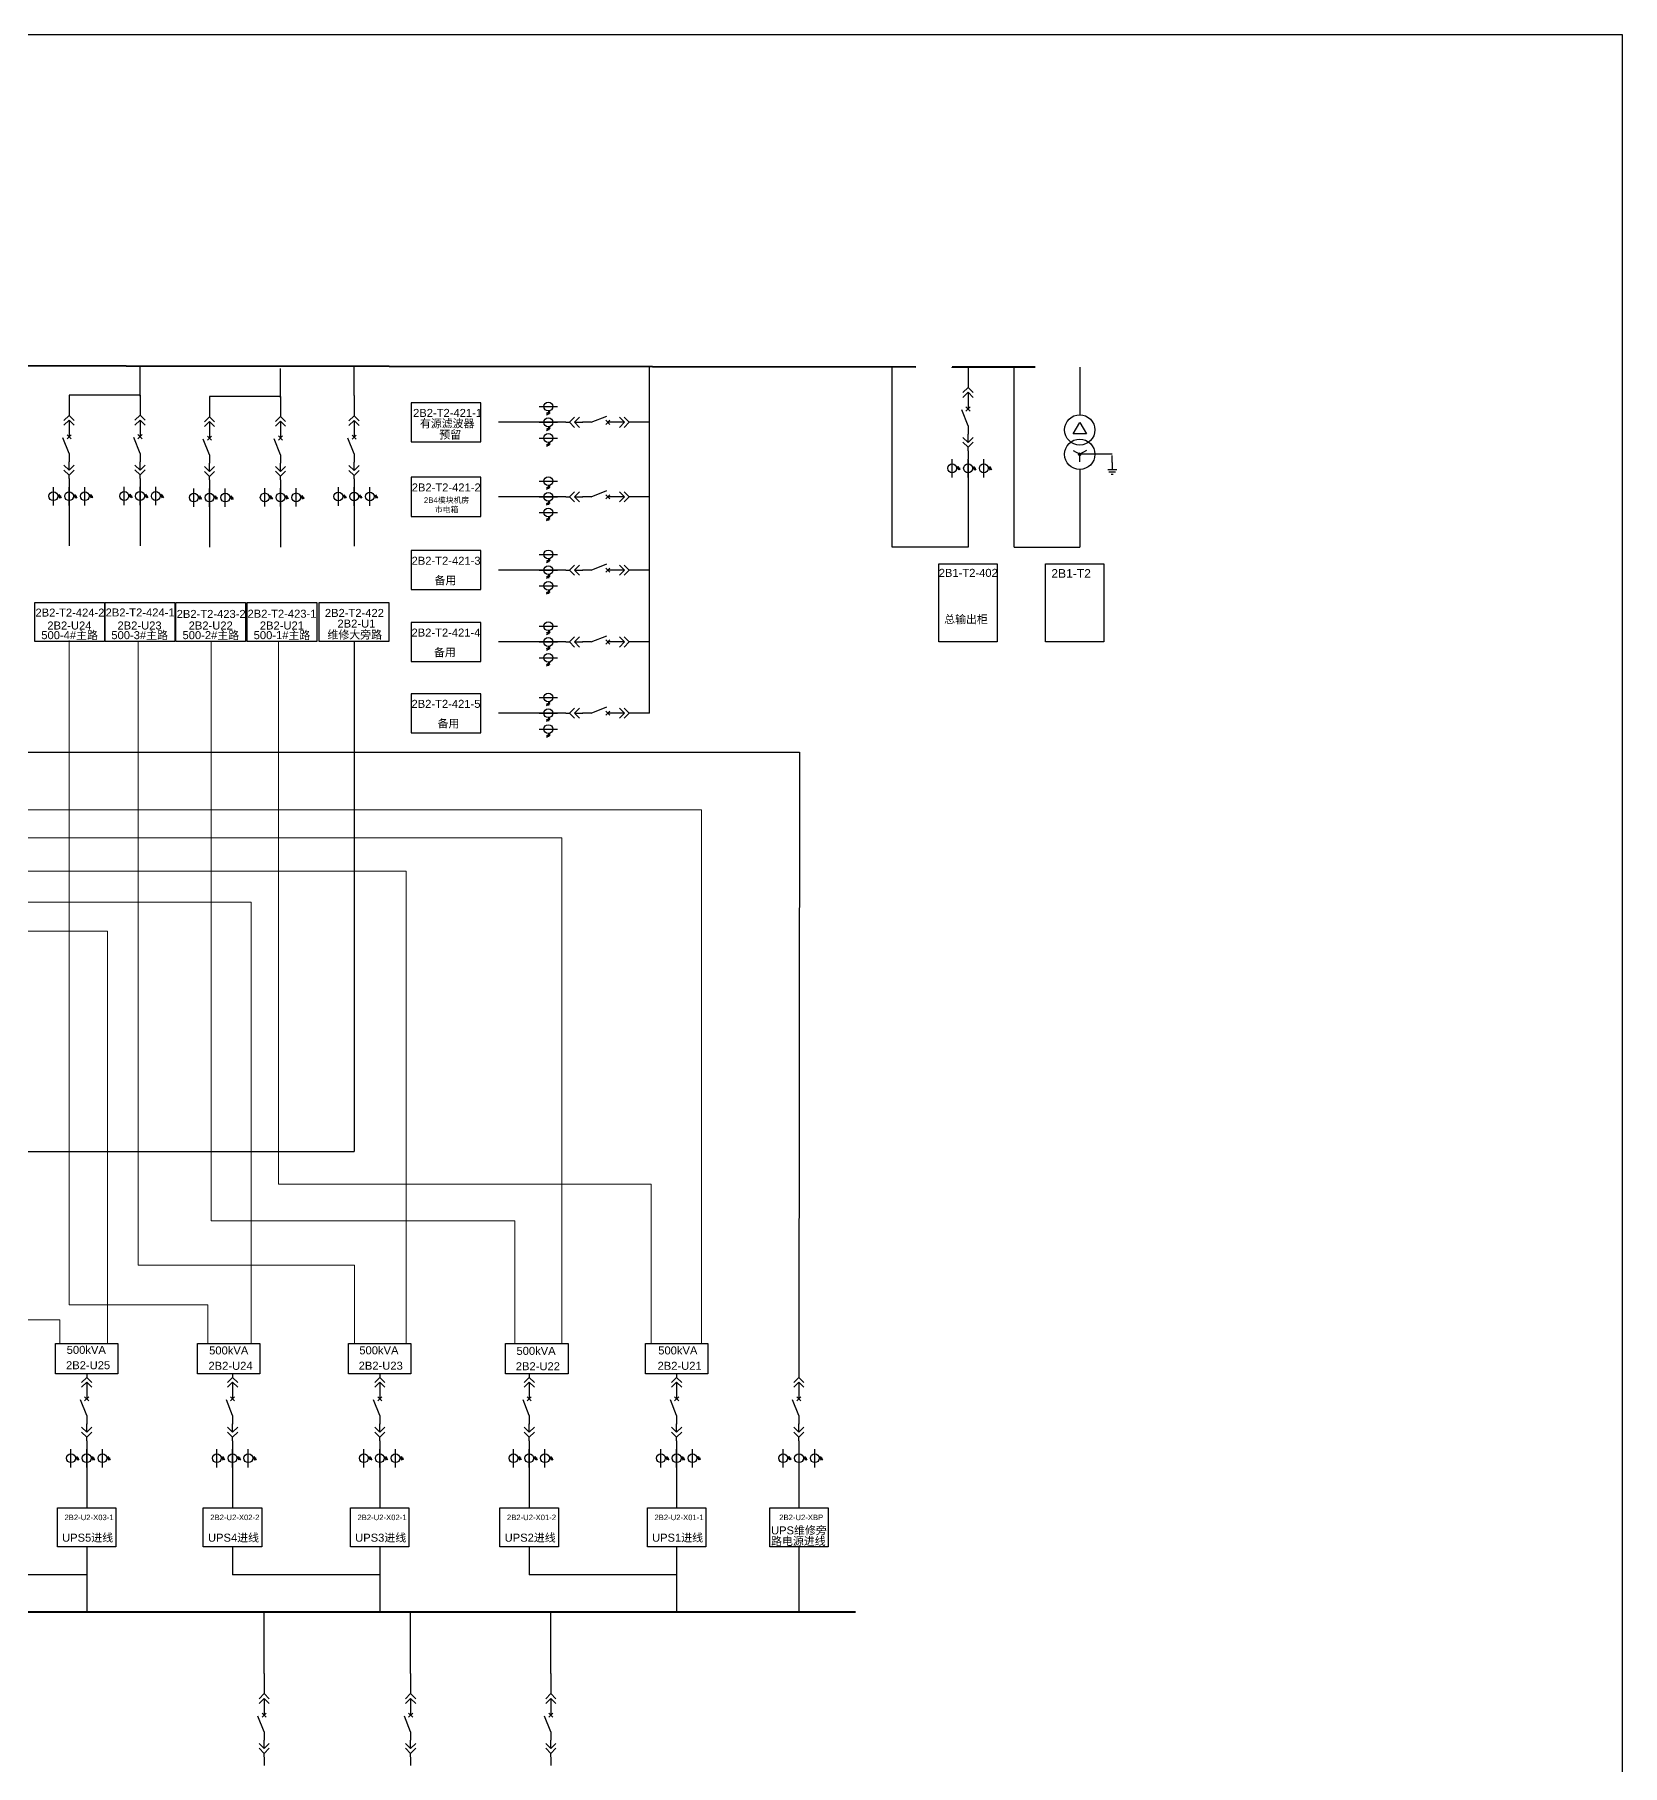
# Model space of a CAD drawing. Header units: millimetres. Extents: x 30 to 376, y 30 to 358.
# Drawn here: x 234.8 to 376.2, y 203.5 to 357.7 of the extents above; entities that cross this region are included whole.
import ezdxf
from ezdxf.enums import TextEntityAlignment as Align

# ---------------------------------------------------------------- set-up
doc = ezdxf.new("R2010")
doc.units = ezdxf.units.MM
doc.linetypes.add('CENTER', pattern=[2, 1.25, -0.25, 0.25, -0.25])
doc.linetypes.add('CONTINOUS', pattern=[0])
doc.styles.get("Standard").update_dxf_attribs({"font": 'arial.ttf'})

# ---------------------------------------------------------------- blocks, each defined once
blk = doc.blocks.new('DYDQAA05')
at = {"color": 0}
blk.add_lwpolyline([(0, 0), (0, -7)], dxfattribs=at)
blk = doc.blocks.new('DYDQAA03')
at = {"color": 0}
for points in [[(0, 0), (0, -1.5)], [(-2.12, -3.62), (0, -1.5)], [(-2.12, -5.62), (0, -3.5)], [(2.12, -3.62), (0, -1.5)], [(2.12, -5.62), (0, -3.5)], [(0, -3.5), (0, -7)]]:
    blk.add_lwpolyline(points, dxfattribs=at)
blk = doc.blocks.new('DYDQAA09')
at = {"color": 0}
blk.add_lwpolyline([(0, 0), (0, -3.5)], dxfattribs=at)
blk.add_lwpolyline([(0, 0), (0, -3.5)], dxfattribs=at)
blk.add_lwpolyline([(0, 0), (0, -3.5)], dxfattribs=at)
blk.add_lwpolyline([(0, 0), (0, -3.5)], dxfattribs=at)
blk.add_lwpolyline([(0, 0), (0, -3.5)], dxfattribs=at)
blk.add_lwpolyline([(0, 0), (0, -3.5)], dxfattribs=at)
blk.add_lwpolyline([(0, 0), (0, -3.5)], dxfattribs=at)
blk.add_lwpolyline([(0, 0), (0, -3.5)], dxfattribs=at)
blk.add_lwpolyline([(0, 0), (0, -3.5)], dxfattribs=at)
blk = doc.blocks.new('DYDQ0201')
at = {"color": 0}
for points in [[(0.86, -0.86), (-0.86, 0.86)], [(-0.86, -0.86), (0.86, 0.86)], [(0, -7), (-2.61, -0.37)]]:
    blk.add_lwpolyline(points, dxfattribs=at)
blk = doc.blocks.new('DYDQAA04')
at = {"color": 0}
for points in [[(0, -3.5), (0, 0)], [(-2.12, -1.38), (0, -3.5)], [(-2.12, -3.38), (0, -5.5)], [(2.12, -1.38), (0, -3.5)], [(2.12, -3.38), (0, -5.5)], [(0, -7), (0, -5.5)]]:
    blk.add_lwpolyline(points, dxfattribs=at)
blk = doc.blocks.new('A$C03DD39B5')
for p, q in [((417, 475), (283, 392)), ((417, 422), (283, 339)), ((350, 333), (350, 467))]:
    blk.add_line(p, q)
blk.add_lwpolyline([(700, 167), (0, 167)])
blk.add_circle((350, 167), 167)

msp = doc.modelspace()

# ---------------------------------------------------------------- linework, layer by layer
for p, q in [((244.16, 325.49, 27689.88), (244.16, 328.07, 29073.16)), ((256.67, 325.37, 27689.88), (256.67, 327.95, 29073.16)), ((263.21, 325.56, 27184.82), (263.21, 328.14, 28568.1)), ((289.54, 297.24, 8901.98), (289.54, 328.1, 8901.98)), ((311.14, 312.05, 9719.87), (311.14, 328.07, 9719.87)), ((322.01, 312.05, 7934.49), (322.01, 328.07, 9719.87)), ((327.86, 328.07, 12545.41), (327.86, 323.83, 7934.49)), ((244.14, 325.59, 27689.88), (237.82, 325.59, 27689.88)), ((256.65, 325.47, 27689.88), (250.33, 325.47, 27689.88)), ((279.66, 323.16, 11103.2), (276.09, 323.16, 11103.2)), ((281.3, 323.16, 11103.2), (279.66, 323.16, 11103.2)), ((327.28, 322.14, 7934.49), (327.86, 323.15, 7934.49)), ((327.28, 322.14, 7934.49), (327.86, 323.15, 7934.49)), ((327.86, 323.15, 7934.49), (328.45, 322.14, 7934.49)), ((328.45, 322.14, 7934.49), (327.28, 322.14, 7934.49)), ((317.91, 319.83, 9719.87), (317.91, 318.19, 9719.87)), ((327.28, 320.65, 7934.49), (327.86, 320.31, 7934.49)), ((327.86, 320.41, 7934.49), (327.76, 320.32, 7934.49)), ((327.9, 320.41, 7934.49), (327.77, 320.28, 7934.49)), ((327.82, 320.4, 7934.49), (327.77, 320.35, 7934.49)), ((327.91, 320.4, 7934.49), (327.78, 320.26, 7934.49)), ((327.94, 320.38, 7934.49), (327.8, 320.24, 7934.49)), ((327.95, 320.36, 7934.49), (327.81, 320.23, 7934.49)), ((327.96, 320.33, 7934.49), (327.85, 320.21, 7934.49)), ((328.45, 320.65, 7934.49), (327.86, 320.31, 7934.49)), ((327.86, 319.64, 7934.49), (327.86, 320.31, 7934.49)), ((330.75, 320.31, 7934.49), (327.86, 320.31, 7934.49)), ((327.97, 320.31, 7934.49), (327.87, 320.21, 7934.49)), ((317.91, 318.19, 9719.87), (317.91, 312.05, 9719.87)), ((327.86, 318.96, 7934.49), (327.86, 312.05, 7934.49)), ((330.35, 318.96, 7934.49), (331.16, 318.96, 7934.49)), ((330.45, 318.76, 7934.49), (331.06, 318.76, 7934.49)), ((330.65, 318.55, 7934.49), (330.85, 318.55, 7934.49)), ((237.82, 317.35, 29891.09), (237.82, 315.71, 29891.09)), ((244.14, 317.37, 30582.73), (244.14, 315.73, 30582.73)), ((250.33, 317.23, 29891.09), (250.33, 315.59, 29891.09)), ((256.65, 317.25, 30582.73), (256.65, 315.61, 30582.73)), ((263.21, 317.33, 29386.03), (263.21, 315.69, 29386.03)), ((279.66, 316.52, 11103.2), (276.09, 316.52, 11103.2)), ((281.3, 316.52, 11103.2), (279.66, 316.52, 11103.2)), ((237.82, 315.71, 29891.09), (237.82, 312.14, 29891.09)), ((244.14, 315.73, 30582.73), (244.14, 312.16, 30582.73)), ((250.33, 315.59, 29891.09), (250.33, 312.03, 29891.09)), ((256.65, 315.61, 30582.73), (256.65, 312.04, 30582.73)), ((263.21, 315.69, 29386.03), (263.21, 312.12, 29386.03)), ((317.91, 312.05, 9719.87), (311.14, 312.05, 9719.87)), ((322.01, 312.05, 7934.49), (327.86, 312.05, 7934.49)), ((279.66, 309.99, 11103.2), (276.09, 309.99, 11103.2)), ((281.3, 309.99, 11103.2), (279.66, 309.99, 11103.2)), ((279.66, 303.59, 11103.2), (276.09, 303.59, 11103.2)), ((281.3, 303.59, 11103.2), (279.66, 303.59, 11103.2)), ((279.66, 297.24, 11103.2), (276.09, 297.24, 11103.2)), ((281.3, 297.24, 11103.2), (279.66, 297.24, 11103.2)), ((239.39, 231.64, 2201.21), (239.39, 230, 2201.21)), ((252.39, 231.64, 2201.21), (252.39, 230, 2201.21)), ((265.5, 231.64, 2201.21), (265.5, 230, 2201.21)), ((278.82, 231.64, 2201.21), (278.82, 230, 2201.21)), ((291.95, 231.64, 2201.21), (291.95, 230, 2201.21)), ((302.84, 231.64, 2201.21), (302.84, 230, 2201.21)), ((239.39, 230, 2201.21), (239.39, 226.44, 2201.21)), ((252.39, 230, 2201.21), (252.39, 226.44, 2201.21)), ((265.5, 230, 2201.21), (265.5, 226.44, 2201.21)), ((278.82, 230, 2201.21), (278.82, 226.44, 2201.21)), ((291.95, 230, 2201.21), (291.95, 226.44, 2201.21)), ((302.84, 230, 2201.21), (302.84, 226.44, 2201.21)), ((239.39, 222.96, 3175.52), (239.39, 217.19, 3175.52)), ((252.39, 222.96, 3175.52), (252.39, 220.49, 3175.52)), ((265.5, 222.96, 3175.52), (265.5, 217.2, 3175.52)), ((278.82, 222.96, 3175.52), (278.82, 220.49, 3175.52)), ((291.95, 222.96, 3175.52), (291.95, 217.28, 3175.52)), ((291.95, 222.96, 3175.52), (291.95, 220.49, 3175.52)), ((302.84, 222.96, 2201.21), (302.84, 217.24, 2201.21)), ((239.39, 220.49, 3175.52), (226.82, 220.49, 3175.52)), ((265.5, 220.49, 3175.52), (252.39, 220.49, 3175.52)), ((291.95, 220.49, 3175.52), (278.82, 220.49, 3175.52)), ((255.2, 211.7, -14161.83), (255.2, 217.19, -12778.55)), ((268.25, 211.7, -14161.83), (268.25, 217.19, -12778.55)), ((280.74, 211.7, -14161.83), (280.74, 217.19, -12778.55))]:
    msp.add_line(p, q)
at = {"linetype": 'CENTER', "ltscale": 0.5}
msp.add_line((330.75, 319.57, 7934.49), (330.75, 320.31, 7934.49), dxfattribs=at)
at = {"color": 6, "lineweight": 20}
for p, q in [((237.82, 303.71), (237.82, 244.54)), ((243.99, 303.68), (243.99, 248.08)), ((250.47, 303.67), (250.47, 252.01)), ((256.49, 303.64), (256.49, 255.29)), ((256.49, 255.29), (289.67, 255.29)), ((289.67, 255.29), (289.67, 241.1)), ((250.47, 252.01), (277.52, 252.01)), ((277.52, 252.01), (277.52, 241.1)), ((243.99, 248.08), (263.24, 248.08)), ((263.24, 248.08), (263.24, 241.11)), ((237.82, 244.54), (250.19, 244.54)), ((250.19, 244.54), (250.19, 241.1)), ((206.59, 243.21), (237.01, 243.21)), ((237.01, 243.21), (237.01, 241.1))]:
    msp.add_line(p, q, dxfattribs=at)
at = {"color": 5, "lineweight": 30}
for p, q in [((263.21, 303.68, 28568.1), (263.21, 258.2, 46.93)), ((114.62, 293.78), (302.88, 293.78)), ((302.88, 293.78), (302.84, 238.39)), ((184.96, 258.2), (263.21, 258.2))]:
    msp.add_line(p, q, dxfattribs=at)
at = {"color": 3, "lineweight": 20}
for p, q in [((157.22, 288.64), (294.17, 288.64)), ((294.17, 288.64), (294.17, 241.1)), ((163.51, 286.15), (281.71, 286.15)), ((281.71, 286.15), (281.71, 241.1)), ((145.47, 283.18), (267.85, 283.18)), ((267.85, 283.18), (267.85, 241.1)), ((151.85, 280.42), (254.04, 280.42)), ((254.04, 280.42), (254.04, 241.14)), ((181.98, 277.82), (241.25, 277.82)), ((241.25, 277.82), (241.25, 241.1))]:
    msp.add_line(p, q, dxfattribs=at)
at = {"color": 1, "lineweight": 40}
msp.add_line((216.28, 217.19, 22159.17), (307.87, 217.19, 22159.17), dxfattribs=at)
at = {"color": 1, "lineweight": 30, "ltscale": 0.002916}
msp.add_lwpolyline([(30.13, 357.7), (376.2, 357.7), (376.2, 29.79), (30.13, 29.79)], close=True, dxfattribs=at)
at = {"color": 1, "lineweight": 40, "ltscale": 100}
for points, elevation in [([(313.26, 328.07), (195.97, 328.21), (195.97, 328.21)], 8901.98), ([(323.88, 328.07), (316.51, 328.07), (316.51, 328.07)], 8745.57)]:
    msp.add_lwpolyline(points, dxfattribs=dict(at, elevation=elevation))
for points, elevation in [([(274.51, 324.9), (268.3, 324.9), (268.3, 321.42), (274.51, 321.42)], 11103.2), ([(274.51, 318.26), (268.3, 318.26), (268.3, 314.78), (274.51, 314.78)], 11103.2), ([(274.51, 311.73), (268.3, 311.73), (268.3, 308.25), (274.51, 308.25)], 11103.2), ([(315.3, 310.56), (320.51, 310.56), (320.51, 303.61), (315.3, 303.61)], 8901.93), ([(324.81, 310.56), (330.02, 310.56), (330.02, 303.61), (324.81, 303.61)], 9474.18), ([(234.78, 307.1), (240.98, 307.1), (240.98, 303.62), (234.78, 303.62)], 29073.16), ([(241.03, 307.1), (247.24, 307.1), (247.24, 303.62), (241.03, 303.62)], 29073.16), ([(247.34, 307.1), (253.55, 307.1), (253.55, 303.62), (247.34, 303.62)], 29073.16), ([(253.69, 307.1), (259.9, 307.1), (259.9, 303.62), (253.69, 303.62)], 29073.16), ([(260.09, 307.1), (266.3, 307.1), (266.3, 303.62), (260.09, 303.62)], 29073.16), ([(274.51, 305.33), (268.3, 305.33), (268.3, 301.85), (274.51, 301.85)], 11103.2), ([(274.51, 298.98), (268.3, 298.98), (268.3, 295.5), (274.51, 295.5)], 11103.2), ([(236.79, 226.44), (241.99, 226.44), (241.99, 222.96), (236.79, 222.96)], 3175.52), ([(249.78, 226.44), (254.99, 226.44), (254.99, 222.96), (249.78, 222.96)], 3175.52), ([(262.89, 226.44), (268.1, 226.44), (268.1, 222.96), (262.89, 222.96)], 3175.52), ([(276.21, 226.44), (281.42, 226.44), (281.42, 222.96), (276.21, 222.96)], 3175.52), ([(289.35, 226.44), (294.56, 226.44), (294.56, 222.96), (289.35, 222.96)], 3175.52), ([(300.24, 226.44), (305.45, 226.44), (305.45, 222.96), (300.24, 222.96)], 2201.21)]:
    msp.add_lwpolyline(points, close=True, dxfattribs=dict(elevation=elevation))
at = {"elevation": 7934.49}
msp.add_lwpolyline([(330.75, 319.57), (330.75, 318.96)], dxfattribs=at)
for points in [[(236.61, 241.1), (242.17, 241.1), (242.17, 238.39), (236.61, 238.39)], [(249.26, 241.1), (254.83, 241.1), (254.83, 238.39), (249.26, 238.39)], [(262.71, 241.1), (268.28, 241.1), (268.28, 238.39), (262.71, 238.39)], [(276.71, 241.1), (282.28, 241.1), (282.28, 238.39), (276.71, 238.39)], [(289.17, 241.1), (294.74, 241.1), (294.74, 238.39), (289.17, 238.39)]]:
    msp.add_lwpolyline(points, close=True)
at = {"linetype": 'CONTINOUS'}
for centre in [(327.86, 322.48, 7934.49), (327.86, 320.31, 7934.49)]:
    msp.add_circle(centre, 1.35, dxfattribs=at)
msp.add_circle((327.86, 320.31, 7934.49), 0.101)

# ---------------------------------------------------------------- block references
at = {"xscale": 0.2128954749704126, "yscale": 0.2128954749704126, "zscale": 0.2128954749704126}
for name, p in [('DYDQAA05', (317.91, 328.07, 7518.66)), ('DYDQAA05', (237.82, 325.59, 27689.88)), ('DYDQAA05', (244.14, 325.59, 28381.52)), ('DYDQAA05', (250.33, 325.47, 27689.88)), ('DYDQAA05', (256.65, 325.47, 28381.52)), ('DYDQAA05', (263.21, 325.56, 27184.82)), ('DYDQAA03', (317.91, 326.58, 7518.66)), ('DYDQAA03', (237.82, 324.1, 27689.88)), ('DYDQAA03', (244.14, 324.11, 28381.52)), ('DYDQAA03', (250.33, 323.98, 27689.88)), ('DYDQAA03', (256.65, 324, 28381.52)), ('DYDQAA03', (263.21, 324.07, 27184.82)), ('DYDQ0201', (317.91, 324.35, 7518.66)), ('DYDQAA09', (317.91, 325.09, 7518.66)), ('DYDQAA09', (237.82, 322.61, 27689.88)), ('DYDQAA09', (244.14, 322.62, 28381.52)), ('DYDQAA09', (250.33, 322.49, 27689.88)), ('DYDQAA09', (256.65, 322.51, 28381.52)), ('DYDQAA09', (263.21, 322.58, 27184.82)), ('DYDQAA09', (317.91, 322.86, 7518.66)), ('DYDQ0201', (237.82, 321.86, 27689.88)), ('DYDQ0201', (244.14, 321.88, 28381.52)), ('DYDQ0201', (250.33, 321.74, 27689.88)), ('DYDQ0201', (256.65, 321.76, 28381.52)), ('DYDQ0201', (263.21, 321.84, 27184.82)), ('DYDQAA04', (317.91, 322.11, 7518.66)), ('DYDQAA04', (237.82, 319.63, 27689.88)), ('DYDQAA09', (237.82, 320.37, 27689.88)), ('DYDQAA04', (244.14, 319.64, 28381.52)), ('DYDQAA09', (244.14, 320.39, 28381.52)), ('DYDQAA04', (250.33, 319.51, 27689.88)), ('DYDQAA09', (250.33, 320.25, 27689.88)), ('DYDQAA04', (256.65, 319.52, 28381.52)), ('DYDQAA09', (256.65, 320.27, 28381.52)), ('DYDQAA04', (263.21, 319.6, 27184.82)), ('DYDQAA09', (263.21, 320.35, 27184.82)), ('DYDQAA09', (317.91, 320.62, 7518.66)), ('DYDQAA09', (237.82, 318.14, 27689.88)), ('DYDQAA09', (244.14, 318.15, 28381.52)), ('DYDQAA09', (250.33, 318.02, 27689.88)), ('DYDQAA09', (256.65, 318.03, 28381.52)), ('DYDQAA09', (263.21, 318.11, 27184.82)), ('DYDQAA03', (239.39, 238.39)), ('DYDQAA03', (252.39, 238.39)), ('DYDQAA03', (265.5, 238.39)), ('DYDQAA03', (278.82, 238.39)), ('DYDQAA03', (291.95, 238.39)), ('DYDQAA03', (302.84, 238.39)), ('DYDQ0201', (239.39, 236.15)), ('DYDQAA09', (239.39, 236.9)), ('DYDQ0201', (252.39, 236.15)), ('DYDQAA09', (252.39, 236.9)), ('DYDQ0201', (265.5, 236.15)), ('DYDQAA09', (265.5, 236.9)), ('DYDQ0201', (278.82, 236.15)), ('DYDQAA09', (278.82, 236.9)), ('DYDQ0201', (291.95, 236.15)), ('DYDQAA09', (291.95, 236.9)), ('DYDQ0201', (302.84, 236.15)), ('DYDQAA09', (302.84, 236.9)), ('DYDQAA09', (239.39, 234.66)), ('DYDQAA09', (252.39, 234.66)), ('DYDQAA09', (265.5, 234.66)), ('DYDQAA09', (278.82, 234.66)), ('DYDQAA09', (291.95, 234.66)), ('DYDQAA09', (302.84, 234.66)), ('DYDQAA04', (239.39, 233.92)), ('DYDQAA04', (252.39, 233.92)), ('DYDQAA04', (265.5, 233.92)), ('DYDQAA04', (278.82, 233.92)), ('DYDQAA04', (291.95, 233.92)), ('DYDQAA04', (302.84, 233.92)), ('DYDQAA09', (239.39, 232.43)), ('DYDQAA09', (252.39, 232.43)), ('DYDQAA09', (265.5, 232.43)), ('DYDQAA09', (278.82, 232.43)), ('DYDQAA09', (291.95, 232.43)), ('DYDQAA09', (302.84, 232.43)), ('DYDQAA05', (255.2, 211.7, -14161.83)), ('DYDQAA05', (268.25, 211.7, -14161.83)), ('DYDQAA05', (280.74, 211.7, -14161.83)), ('DYDQAA03', (255.2, 210.21, -14161.83)), ('DYDQAA03', (268.25, 210.21, -14161.83)), ('DYDQAA03', (280.74, 210.21, -14161.83)), ('DYDQAA09', (255.2, 208.72, -14161.83)), ('DYDQAA09', (268.25, 208.72, -14161.83)), ('DYDQAA09', (280.74, 208.72, -14161.83)), ('DYDQ0201', (255.2, 207.97, -14161.83)), ('DYDQ0201', (268.25, 207.97, -14161.83)), ('DYDQ0201', (280.74, 207.97, -14161.83)), ('DYDQAA04', (255.2, 205.74, -14161.83)), ('DYDQAA09', (255.2, 206.48, -14161.83)), ('DYDQAA04', (268.25, 205.74, -14161.83)), ('DYDQAA09', (268.25, 206.48, -14161.83)), ('DYDQAA04', (280.74, 205.74, -14161.83)), ('DYDQAA09', (280.74, 206.48, -14161.83)), ('DYDQAA09', (255.2, 204.24, -14161.83)), ('DYDQAA09', (268.25, 204.24, -14161.83)), ('DYDQAA09', (280.74, 204.24, -14161.83))]:
    msp.add_blockref(name, p, dxfattribs=at)
at = {"linetype": 'Continuous', "xscale": 0.002338875, "yscale": 0.002338875, "zscale": 0.002338875}
for p, rotation in [((281.34, 324.95, 11103.2), 180), ((281.34, 323.55, 11103.2), 180), ((281.34, 322.15, 11103.2), 180), ((316.11, 319.88, 9719.87), 270), ((317.52, 319.88, 9719.87), 270), ((318.92, 319.88, 9719.87), 270), ((281.34, 318.31, 11103.2), 180), ((236.03, 317.39, 29891.09), 270), ((237.43, 317.39, 29891.09), 270), ((238.84, 317.39, 29891.09), 270), ((242.35, 317.41, 30582.73), 270), ((243.75, 317.41, 30582.73), 270), ((245.15, 317.41, 30582.73), 270), ((248.54, 317.27, 29891.09), 270), ((249.94, 317.27, 29891.09), 270), ((251.35, 317.27, 29891.09), 270), ((254.86, 317.29, 30582.73), 270), ((256.26, 317.29, 30582.73), 270), ((257.66, 317.29, 30582.73), 270), ((261.42, 317.37, 29386.03), 270), ((262.82, 317.37, 29386.03), 270), ((264.22, 317.37, 29386.03), 270), ((281.34, 316.91, 11103.2), 180), ((281.34, 315.51, 11103.2), 180), ((281.34, 311.78, 11103.2), 180), ((281.34, 310.38, 11103.2), 180), ((281.34, 308.98, 11103.2), 180), ((281.34, 305.38, 11103.2), 180), ((281.34, 303.98, 11103.2), 180), ((281.34, 302.57, 11103.2), 180), ((281.34, 299.03, 11103.2), 180), ((281.34, 297.63, 11103.2), 180), ((281.34, 296.22, 11103.2), 180), ((237.6, 231.68, 2201.21), 270), ((239, 231.68, 2201.21), 270), ((240.4, 231.68, 2201.21), 270), ((250.59, 231.68, 2201.21), 270), ((252, 231.68, 2201.21), 270), ((253.4, 231.68, 2201.21), 270), ((263.7, 231.68, 2201.21), 270), ((265.11, 231.68, 2201.21), 270), ((266.51, 231.68, 2201.21), 270), ((277.02, 231.68, 2201.21), 270), ((278.43, 231.68, 2201.21), 270), ((279.83, 231.68, 2201.21), 270), ((290.16, 231.68, 2201.21), 270), ((291.56, 231.68, 2201.21), 270), ((292.97, 231.68, 2201.21), 270), ((301.05, 231.68, 2201.21), 270), ((302.46, 231.68, 2201.21), 270), ((303.86, 231.68, 2201.21), 270)]:
    msp.add_blockref('A$C03DD39B5', p, dxfattribs=dict(at, rotation=rotation))
at = {"xscale": 0.2128954749704126, "yscale": 0.2128954749704126, "zscale": 0.2128954749704126, "rotation": 270}
for name, p in [('DYDQAA09', (282.09, 323.16, 8901.98)), ('DYDQAA04', (283.58, 323.16, 8901.98)), ('DYDQAA09', (284.32, 323.16, 8901.98)), ('DYDQ0201', (285.81, 323.16, 8901.98)), ('DYDQAA09', (286.56, 323.16, 8901.98)), ('DYDQAA03', (288.05, 323.16, 8901.98)), ('DYDQAA05', (289.54, 323.16, 8901.98)), ('DYDQAA09', (282.09, 316.52, 8901.98)), ('DYDQAA04', (283.58, 316.52, 8901.98)), ('DYDQAA09', (284.32, 316.52, 8901.98)), ('DYDQ0201', (285.81, 316.52, 8901.98)), ('DYDQAA09', (286.56, 316.52, 8901.98)), ('DYDQAA03', (288.05, 316.52, 8901.98)), ('DYDQAA05', (289.54, 316.52, 8901.98)), ('DYDQAA09', (282.09, 309.99, 8901.98)), ('DYDQAA04', (283.58, 309.99, 8901.98)), ('DYDQAA09', (284.32, 309.99, 8901.98)), ('DYDQ0201', (285.81, 309.99, 8901.98)), ('DYDQAA09', (286.56, 309.99, 8901.98)), ('DYDQAA03', (288.05, 309.99, 8901.98)), ('DYDQAA05', (289.54, 309.99, 8901.98)), ('DYDQAA04', (283.58, 303.59, 8901.98)), ('DYDQ0201', (285.81, 303.59, 8901.98)), ('DYDQAA03', (288.05, 303.59, 8901.98)), ('DYDQAA09', (282.09, 303.59, 8901.98)), ('DYDQAA09', (284.32, 303.59, 8901.98)), ('DYDQAA09', (286.56, 303.59, 8901.98)), ('DYDQAA05', (289.54, 303.59, 8901.98)), ('DYDQAA04', (283.58, 297.24, 8901.98)), ('DYDQ0201', (285.81, 297.24, 8901.98)), ('DYDQAA03', (288.05, 297.24, 8901.98)), ('DYDQAA09', (282.09, 297.24, 8901.98)), ('DYDQAA09', (284.32, 297.24, 8901.98)), ('DYDQAA09', (286.56, 297.24, 8901.98)), ('DYDQAA05', (289.54, 297.24, 8901.98))]:
    msp.add_blockref(name, p, dxfattribs=at)

# ---------------------------------------------------------------- texts
at = {"lineweight": 0}
for s, height, p in [('2B2-T2-421-1', 0.7128, (271.54, 323.64, 9719.92)), ('有源滤波器', 0.713, (271.51, 322.7, 10098.72)), ('预留', 0.713, (271.78, 321.7, 10225.02)), ('2B2-T2-421-2', 0.7128, (271.42, 317, 9719.92)), ('2B2-T2-421-3', 0.7128, (271.41, 310.47, 9719.92)), ('2B1-T2-402', 0.713, (317.93, 309.39, 7518.66)), ('备用', 0.713, (271.35, 308.72, 9719.92)), ('2B2-T2-424-2', 0.7128, (237.9, 305.85, 27689.88)), ('2B2-U24', 0.713, (237.85, 304.7, 30330.13)), ('2B2-T2-424-1', 0.7128, (244.15, 305.86, 28381.52)), ('2B2-U23', 0.713, (244.1, 304.7, 30330.13)), ('2B2-T2-423-2', 0.7128, (250.48, 305.73, 27689.88)), ('2B2-U22', 0.713, (250.44, 304.7, 30330.13)), ('2B2-T2-423-1', 0.7128, (256.79, 305.75, 28381.52)), ('2B2-U21', 0.713, (256.78, 304.7, 30330.13)), ('2B2-T2-422', 0.713, (263.24, 305.82, 27184.82)), ('2B2-U1', 0.713, (263.42, 304.87, 8336.65)), ('总输出柜', 0.713, (317.73, 305.25, 7518.66)), ('500-4#主路', 0.713, (237.87, 303.84, 29355.82)), ('500-3#主路', 0.713, (244.11, 303.84, 29355.82)), ('500-2#主路', 0.713, (250.45, 303.84, 29355.82)), ('500-1#主路', 0.713, (256.79, 303.84, 29355.82)), ('维修大旁路', 0.713, (263.27, 303.88, 8336.65)), ('2B2-T2-421-4', 0.7128, (271.4, 304.07, 9719.92)), ('备用', 0.713, (271.3, 302.31, 9719.92)), ('2B2-T2-421-5', 0.7128, (271.4, 297.72, 9719.92)), ('备用', 0.713, (271.62, 295.96, 9719.92)), ('2B2-U2-X03-1', 0.49, (239.6, 225.35, 4402.43)), ('2B2-U2-X02-2', 0.49, (252.59, 225.35, 4402.43)), ('2B2-U2-X02-1', 0.49, (265.7, 225.35, 4402.43)), ('2B2-U2-X01-2', 0.49, (279.02, 225.35, 4402.43)), ('2B2-U2-X01-1', 0.49, (292.16, 225.35, 4402.43)), ('2B2-U2-XBP', 0.49, (303.05, 225.35, 4402.43)), ('UPS5进线', 0.713, (239.47, 223.43, 1070.49)), ('UPS4进线', 0.713, (252.47, 223.43, 1070.49)), ('UPS3进线', 0.713, (265.58, 223.43, 1070.49)), ('UPS2进线', 0.713, (278.9, 223.43, 1070.49)), ('UPS1进线', 0.713, (292.03, 223.43, 1070.49)), ('路电源进线', 0.713, (302.79, 223.12, -1130.73)), ('UPS维修旁', 0.713, (302.84, 224.08, -1130.73))]:
    msp.add_text(s, height=height, dxfattribs=at).set_placement(p, align=Align.CENTER)
at = {"lineweight": 0, "ltscale": 100}
for s, p in [('500kVA', (237.61, 240.52, 29417.21)), ('500kVA', (250.3, 240.47, 29417.21)), ('500kVA', (263.68, 240.48, 29417.21)), ('500kVA', (277.68, 240.43, 29417.21)), ('500kVA', (290.31, 240.47, 29417.21)), ('2B2-U25', (237.55, 239.15, 29008.25)), ('2B2-U24', (250.24, 239.1, 29008.25)), ('2B2-U23', (263.62, 239.11, 29008.25)), ('2B2-U22', (277.62, 239.06, 29008.25)), ('2B2-U21', (290.25, 239.1, 29008.25))]:
    msp.add_text(s, height=0.713, dxfattribs=at).set_placement(p, align=Align.MIDDLE_LEFT)
at = {"color": 7, "lineweight": 0, "insert": (271.45, 315.78, -17969.96), "char_height": 0.5, "width": 4.1302, "attachment_point": 5}
msp.add_mtext('2B4{\\fSimSun|b0|i0|c134|p2;模块机房市电箱}', dxfattribs=at)
at = {"insert": (325.33, 310.08, 13474.14), "char_height": 0.77, "width": 1.1343, "attachment_point": 1}
msp.add_mtext('2B1-T2', dxfattribs=at)

doc.saveas('drawing.dxf')
